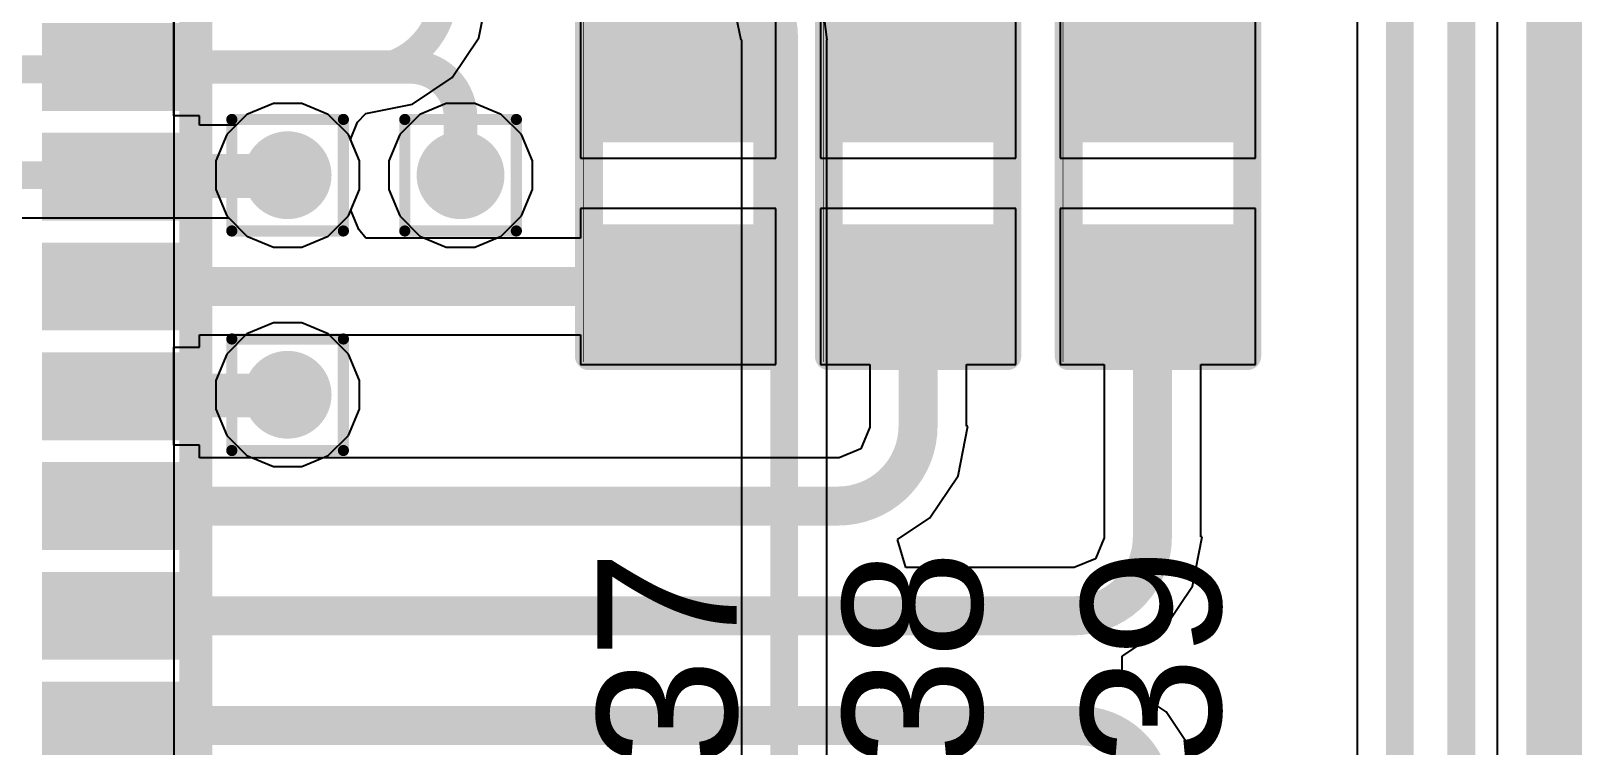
# Model space of a CAD drawing. Header units: inches. Extents: x -12 to 5355, y -7 to 5366.
# Drawn here: x 28.19 to 35.26, y 42.59 to 45.84 of the extents above; entities that cross this region are included whole.
import ezdxf

# ---------------------------------------------------------------- set-up
doc = ezdxf.new("R2010")
doc.units = ezdxf.units.IN
for name, color, linetype in [('Board Outline', 216, 'Continuous'), ('BOTTOM LAYER', 5, 'Continuous'), ('Drill Drawing', 1, 'Continuous'), ('GROUND1', 16, 'Continuous'), ('GROUND2', 156, 'Continuous'), ('POWER', 76, 'Continuous'), ('SIGNAL', 90, 'Continuous'), ('TOP LAYER', 1, 'Continuous'), ('Top Overlay', 2, 'Continuous'), ('Top Paste', 8, 'Continuous'), ('Top Solder', 216, 'Continuous'), ('Via Holes', 16, 'Continuous')]:
    doc.layers.add(name, color=color, linetype=linetype)
doc.styles.add('Arial', font='', dxfattribs={"height": 0.2})
doc.styles.get('Arial').set_extended_font_data('Arial')

# ---------------------------------------------------------------- blocks, each defined once
blk = doc.blocks.new('R___0402_20')
at = {"layer": 'TOP LAYER'}
for points in [[(-0.6985, -0.3175), (-0.6985, 0.3175), (-0.2413, 0.3175), (-0.2413, -0.3175)], [(0.2413, -0.3175), (0.2413, 0.3175), (0.6985, 0.3175), (0.6985, -0.3175)]]:
    blk.add_hatch(color=1, dxfattribs=at).paths.add_polyline_path(points)
at = {"layer": 'Top Paste'}
for points in [[(-0.6985, -0.3175), (-0.6985, 0.3175), (-0.2413, 0.3175), (-0.2413, -0.3175)], [(0.2413, -0.3175), (0.2413, 0.3175), (0.6985, 0.3175), (0.6985, -0.3175)]]:
    blk.add_hatch(color=8, dxfattribs=at).paths.add_polyline_path(points)
at = {"layer": 'Top Solder'}
for points in [[(-0.7535, -0.3725), (-0.7535, 0.3725), (-0.1863, 0.3725), (-0.1863, -0.3725)], [(0.1863, -0.3725), (0.1863, 0.3725), (0.7535, 0.3725), (0.7535, -0.3725)]]:
    blk.add_hatch(color=216, dxfattribs=at).paths.add_polyline_path(points)
at = {"layer": 'Top Overlay'}
for points in [[(0.7874, 0.4064, 0.127, 0.127, 0), (-0.7874, 0.4064, 0.127, 0.127, 0)], [(-0.7874, -0.4064, 0.127, 0.127, 0), (-0.7874, 0.4064, 0.127, 0.127, 0)], [(0.7874, -0.4064, 0.127, 0.127, 0), (0.7874, 0.4064, 0.127, 0.127, 0)], [(0.7874, -0.4064, 0.127, 0.127, 0), (-0.7874, -0.4064, 0.127, 0.127, 0)], [(0.8128, -0.4318, 0.00323, 0.00323, 0), (-0.8128, -0.4318, 0.00323, 0.00323, 0)]]:
    blk.add_lwpolyline(points, format="xyseb", dxfattribs=at)
for points in [[(-0.8191, 0.4064, 0.0635, 0.0635, 1), (-0.7556, 0.4064, 0.0635, 0.0635, 1)], [(-0.8191, 0.4064, 0.0635, 0.0635, 1), (-0.7556, 0.4064, 0.0635, 0.0635, 1)], [(0.7556, 0.4064, 0.0635, 0.0635, 1), (0.8191, 0.4064, 0.0635, 0.0635, 1)], [(0.7556, 0.4064, 0.0635, 0.0635, 1), (0.8191, 0.4064, 0.0635, 0.0635, 1)], [(-0.8191, -0.4064, 0.0635, 0.0635, 1), (-0.7556, -0.4064, 0.0635, 0.0635, 1)], [(-0.8191, -0.4064, 0.0635, 0.0635, 1), (-0.7556, -0.4064, 0.0635, 0.0635, 1)], [(0.7556, -0.4064, 0.0635, 0.0635, 1), (0.8191, -0.4064, 0.0635, 0.0635, 1)], [(0.7556, -0.4064, 0.0635, 0.0635, 1), (0.8191, -0.4064, 0.0635, 0.0635, 1)], [(-0.8136, -0.4318, 0.00161, 0.00161, 1), (-0.812, -0.4318, 0.00161, 0.00161, 1)], [(0.812, -0.4318, 0.00161, 0.00161, 1), (0.8136, -0.4318, 0.00161, 0.00161, 1)]]:
    blk.add_lwpolyline(points, format="xyseb", close=True, dxfattribs=at)
blk = doc.blocks.new('R___0402_21')
at = {"layer": 'TOP LAYER'}
for points in [[(-0.6985, -0.3175), (-0.6985, 0.3175), (-0.2413, 0.3175), (-0.2413, -0.3175)], [(0.2413, -0.3175), (0.2413, 0.3175), (0.6985, 0.3175), (0.6985, -0.3175)]]:
    blk.add_hatch(color=1, dxfattribs=at).paths.add_polyline_path(points)
at = {"layer": 'Top Paste'}
for points in [[(-0.6985, -0.3175), (-0.6985, 0.3175), (-0.2413, 0.3175), (-0.2413, -0.3175)], [(0.2413, -0.3175), (0.2413, 0.3175), (0.6985, 0.3175), (0.6985, -0.3175)]]:
    blk.add_hatch(color=8, dxfattribs=at).paths.add_polyline_path(points)
at = {"layer": 'Top Solder'}
for points in [[(-0.7535, -0.3725), (-0.7535, 0.3725), (-0.1863, 0.3725), (-0.1863, -0.3725)], [(0.1863, -0.3725), (0.1863, 0.3725), (0.7535, 0.3725), (0.7535, -0.3725)]]:
    blk.add_hatch(color=216, dxfattribs=at).paths.add_polyline_path(points)
at = {"layer": 'Top Overlay'}
for points in [[(0.7874, 0.4064, 0.127, 0.127, 0), (-0.7874, 0.4064, 0.127, 0.127, 0)], [(-0.7874, -0.4064, 0.127, 0.127, 0), (-0.7874, 0.4064, 0.127, 0.127, 0)], [(0.7874, -0.4064, 0.127, 0.127, 0), (0.7874, 0.4064, 0.127, 0.127, 0)], [(0.7874, -0.4064, 0.127, 0.127, 0), (-0.7874, -0.4064, 0.127, 0.127, 0)], [(0.8128, -0.4318, 0.00323, 0.00323, 0), (-0.8128, -0.4318, 0.00323, 0.00323, 0)]]:
    blk.add_lwpolyline(points, format="xyseb", dxfattribs=at)
for points in [[(-0.8191, 0.4064, 0.0635, 0.0635, 1), (-0.7556, 0.4064, 0.0635, 0.0635, 1)], [(-0.8191, 0.4064, 0.0635, 0.0635, 1), (-0.7556, 0.4064, 0.0635, 0.0635, 1)], [(0.7556, 0.4064, 0.0635, 0.0635, 1), (0.8191, 0.4064, 0.0635, 0.0635, 1)], [(0.7556, 0.4064, 0.0635, 0.0635, 1), (0.8191, 0.4064, 0.0635, 0.0635, 1)], [(-0.8191, -0.4064, 0.0635, 0.0635, 1), (-0.7556, -0.4064, 0.0635, 0.0635, 1)], [(-0.8191, -0.4064, 0.0635, 0.0635, 1), (-0.7556, -0.4064, 0.0635, 0.0635, 1)], [(0.7556, -0.4064, 0.0635, 0.0635, 1), (0.8191, -0.4064, 0.0635, 0.0635, 1)], [(0.7556, -0.4064, 0.0635, 0.0635, 1), (0.8191, -0.4064, 0.0635, 0.0635, 1)], [(-0.8136, -0.4318, 0.00161, 0.00161, 1), (-0.812, -0.4318, 0.00161, 0.00161, 1)], [(0.812, -0.4318, 0.00161, 0.00161, 1), (0.8136, -0.4318, 0.00161, 0.00161, 1)]]:
    blk.add_lwpolyline(points, format="xyseb", close=True, dxfattribs=at)
blk = doc.blocks.new('R___0402_22')
at = {"layer": 'TOP LAYER'}
for points in [[(-0.6985, -0.3175), (-0.6985, 0.3175), (-0.2413, 0.3175), (-0.2413, -0.3175)], [(0.2413, -0.3175), (0.2413, 0.3175), (0.6985, 0.3175), (0.6985, -0.3175)]]:
    blk.add_hatch(color=1, dxfattribs=at).paths.add_polyline_path(points)
at = {"layer": 'Top Paste'}
for points in [[(-0.6985, -0.3175), (-0.6985, 0.3175), (-0.2413, 0.3175), (-0.2413, -0.3175)], [(0.2413, -0.3175), (0.2413, 0.3175), (0.6985, 0.3175), (0.6985, -0.3175)]]:
    blk.add_hatch(color=8, dxfattribs=at).paths.add_polyline_path(points)
at = {"layer": 'Top Solder'}
for points in [[(-0.7535, -0.3725), (-0.7535, 0.3725), (-0.1863, 0.3725), (-0.1863, -0.3725)], [(0.1863, -0.3725), (0.1863, 0.3725), (0.7535, 0.3725), (0.7535, -0.3725)]]:
    blk.add_hatch(color=216, dxfattribs=at).paths.add_polyline_path(points)
at = {"layer": 'Top Overlay'}
for points in [[(-0.7874, -0.4064, 0.127, 0.127, 0), (-0.7874, 0.4064, 0.127, 0.127, 0)], [(0.7874, 0.4064, 0.127, 0.127, 0), (-0.7874, 0.4064, 0.127, 0.127, 0)], [(0.7874, -0.4064, 0.127, 0.127, 0), (0.7874, 0.4064, 0.127, 0.127, 0)], [(0.7874, -0.4064, 0.127, 0.127, 0), (-0.7874, -0.4064, 0.127, 0.127, 0)], [(0.8128, -0.4318, 0.00323, 0.00323, 0), (-0.8128, -0.4318, 0.00323, 0.00323, 0)]]:
    blk.add_lwpolyline(points, format="xyseb", dxfattribs=at)
for points in [[(-0.8191, 0.4064, 0.0635, 0.0635, 1), (-0.7556, 0.4064, 0.0635, 0.0635, 1)], [(-0.8191, 0.4064, 0.0635, 0.0635, 1), (-0.7556, 0.4064, 0.0635, 0.0635, 1)], [(0.7556, 0.4064, 0.0635, 0.0635, 1), (0.8191, 0.4064, 0.0635, 0.0635, 1)], [(0.7556, 0.4064, 0.0635, 0.0635, 1), (0.8191, 0.4064, 0.0635, 0.0635, 1)], [(-0.8191, -0.4064, 0.0635, 0.0635, 1), (-0.7556, -0.4064, 0.0635, 0.0635, 1)], [(-0.8191, -0.4064, 0.0635, 0.0635, 1), (-0.7556, -0.4064, 0.0635, 0.0635, 1)], [(0.7556, -0.4064, 0.0635, 0.0635, 1), (0.8191, -0.4064, 0.0635, 0.0635, 1)], [(0.7556, -0.4064, 0.0635, 0.0635, 1), (0.8191, -0.4064, 0.0635, 0.0635, 1)], [(-0.8136, -0.4318, 0.00161, 0.00161, 1), (-0.812, -0.4318, 0.00161, 0.00161, 1)], [(0.812, -0.4318, 0.00161, 0.00161, 1), (0.8136, -0.4318, 0.00161, 0.00161, 1)]]:
    blk.add_lwpolyline(points, format="xyseb", close=True, dxfattribs=at)
blk = doc.blocks.new('LGA50P1600X1050X104_161N_85')
at = {"layer": 'TOP LAYER'}
for points in [[(0.6, -4.85), (0.9, -4.85), (0.9, -5.39), (0.6, -5.39)], [(1.1, -4.85), (1.4, -4.85), (1.4, -5.39), (1.1, -5.39)], [(1.6, -4.85), (1.9, -4.85), (1.9, -5.39), (1.6, -5.39)], [(2.1, -4.85), (2.4, -4.85), (2.4, -5.39), (2.1, -5.39)], [(2.6, -4.85), (2.9, -4.85), (2.9, -5.39), (2.6, -5.39)], [(3.1, -4.85), (3.4, -4.85), (3.4, -5.39), (3.1, -5.39)], [(3.6, -4.85), (3.9, -4.85), (3.9, -5.39), (3.6, -5.39)]]:
    blk.add_hatch(color=1, dxfattribs=at).paths.add_polyline_path(points)
at = {"layer": 'Top Paste'}
for points in [[(0.6, -4.85), (0.9, -4.85), (0.9, -5.39), (0.6, -5.39)], [(1.1, -4.85), (1.4, -4.85), (1.4, -5.39), (1.1, -5.39)], [(1.6, -4.85), (1.9, -4.85), (1.9, -5.39), (1.6, -5.39)], [(2.1, -4.85), (2.4, -4.85), (2.4, -5.39), (2.1, -5.39)], [(2.6, -4.85), (2.9, -4.85), (2.9, -5.39), (2.6, -5.39)], [(3.1, -4.85), (3.4, -4.85), (3.4, -5.39), (3.1, -5.39)], [(3.6, -4.85), (3.9, -4.85), (3.9, -5.39), (3.6, -5.39)]]:
    blk.add_hatch(color=8, dxfattribs=at).paths.add_polyline_path(points)
at = {"layer": 'Top Solder'}
for points in [[(0.55, -4.8), (0.95, -4.8), (0.95, -5.44), (0.55, -5.44)], [(1.05, -4.8), (1.45, -4.8), (1.45, -5.44), (1.05, -5.44)], [(1.55, -4.8), (1.95, -4.8), (1.95, -5.44), (1.55, -5.44)], [(2.05, -4.8), (2.45, -4.8), (2.45, -5.44), (2.05, -5.44)], [(2.55, -4.8), (2.95, -4.8), (2.95, -5.44), (2.55, -5.44)], [(3.05, -4.8), (3.45, -4.8), (3.45, -5.44), (3.05, -5.44)], [(3.55, -4.8), (3.95, -4.8), (3.95, -5.44), (3.55, -5.44)]]:
    blk.add_hatch(color=216, dxfattribs=at).paths.add_polyline_path(points)
at = {"layer": 'TOP LAYER'}
blk.add_line((8.15, -5.4), (-8.15, -5.4), dxfattribs=at)
at = {"layer": 'Top Overlay'}
blk.add_lwpolyline([(-8.25, -5.5, 0.15, 0.15, 0), (8.25, -5.5, 0.15, 0.15, 0)], format="xyseb", dxfattribs=at)

msp = doc.modelspace()

# ---------------------------------------------------------------- hatches: boundary and pattern name
at = {"layer": 'BOTTOM LAYER'}
h = msp.add_hatch(color=5, dxfattribs=at)
edge = h.paths.add_edge_path()
edge.add_arc((29.3624, 45.1866), 0.2, 0, 360)
h = msp.add_hatch(color=5, dxfattribs=at)
edge = h.paths.add_edge_path()
edge.add_arc((30.1498, 45.1866), 0.2, 0, 360)
h = msp.add_hatch(color=5, dxfattribs=at)
edge = h.paths.add_edge_path()
edge.add_arc((29.3624, 44.1866), 0.2, 0, 360)
at = {"layer": 'GROUND1'}
h = msp.add_hatch(color=16, dxfattribs=at)
edge = h.paths.add_edge_path()
edge.add_arc((29.3624, 45.1866), 0.2, 0, 360)
h = msp.add_hatch(color=16, dxfattribs=at)
edge = h.paths.add_edge_path()
edge.add_arc((30.1498, 45.1866), 0.2, 0, 360)
h = msp.add_hatch(color=16, dxfattribs=at)
edge = h.paths.add_edge_path()
edge.add_arc((29.3624, 44.1866), 0.2, 0, 360)
at = {"layer": 'GROUND2'}
h = msp.add_hatch(color=156, dxfattribs=at)
edge = h.paths.add_edge_path()
edge.add_arc((29.3624, 45.1866), 0.2, 0, 360)
h = msp.add_hatch(color=156, dxfattribs=at)
edge = h.paths.add_edge_path()
edge.add_arc((30.1498, 45.1866), 0.2, 0, 360)
h = msp.add_hatch(color=156, dxfattribs=at)
edge = h.paths.add_edge_path()
edge.add_arc((29.3624, 44.1866), 0.2, 0, 360)
at = {"layer": 'POWER'}
h = msp.add_hatch(color=76, dxfattribs=at)
edge = h.paths.add_edge_path()
edge.add_arc((29.3624, 45.1866), 0.2, 0, 360)
h = msp.add_hatch(color=76, dxfattribs=at)
edge = h.paths.add_edge_path()
edge.add_arc((30.1498, 45.1866), 0.2, 0, 360)
h = msp.add_hatch(color=76, dxfattribs=at)
edge = h.paths.add_edge_path()
edge.add_arc((29.3624, 44.1866), 0.2, 0, 360)
at = {"layer": 'SIGNAL'}
h = msp.add_hatch(color=90, dxfattribs=at)
edge = h.paths.add_edge_path()
edge.add_arc((29.3624, 45.1866), 0.2, 0, 360)
h = msp.add_hatch(color=90, dxfattribs=at)
edge = h.paths.add_edge_path()
edge.add_arc((30.1498, 45.1866), 0.2, 0, 360)
h = msp.add_hatch(color=90, dxfattribs=at)
edge = h.paths.add_edge_path()
edge.add_arc((29.3624, 44.1866), 0.2, 0, 360)
at = {"layer": 'TOP LAYER'}
for points in [[(28.2942, 45.8298), (28.2942, 45.5298), (28.904, 45.5298), (28.904, 45.8298)], [(28.2942, 44.3298), (28.2942, 44.0298), (28.904, 44.0298), (28.904, 44.3298)]]:
    msp.add_hatch(color=1, dxfattribs=at).paths.add_polyline_path(points)
h = msp.add_hatch(color=1, dxfattribs=at)
edge = h.paths.add_edge_path()
edge.add_arc((29.3624, 45.1866), 0.2, 0, 360)
h = msp.add_hatch(color=1, dxfattribs=at)
edge = h.paths.add_edge_path()
edge.add_arc((30.1498, 45.1866), 0.2, 0, 360)
h = msp.add_hatch(color=1, dxfattribs=at)
edge = h.paths.add_edge_path()
edge.add_arc((29.3624, 44.1866), 0.2, 0, 360)
at = {"layer": 'Via Holes'}
h = msp.add_hatch(color=7, dxfattribs=at)
edge = h.paths.add_edge_path()
edge.add_arc((29.3624, 45.1866), 0.1, 0, 360)
h = msp.add_hatch(color=7, dxfattribs=at)
edge = h.paths.add_edge_path()
edge.add_arc((30.1498, 45.1866), 0.1, 0, 360)
h = msp.add_hatch(color=7, dxfattribs=at)
edge = h.paths.add_edge_path()
edge.add_arc((29.3624, 44.1866), 0.1, 0, 360)

# ---------------------------------------------------------------- linework, layer by layer
at = {"layer": 'Board Outline'}
msp.add_lwpolyline([(35.1282, 75.0062, 0.254, 0.254, 0), (35.1282, 0, 0.254, 0.254, 0)], format="xyseb", dxfattribs=at)
at = {"layer": 'BOTTOM LAYER'}
for p, q in [((34.8692, 51.6138), (34.8692, 0.259)), ((29.2974, 45.5136), (29.1772, 45.4638)), ((29.4274, 45.5136), (29.2974, 45.5136)), ((29.5476, 45.4638), (29.4274, 45.5136)), ((29.1772, 45.4638), (29.0852, 45.3718)), ((29.6396, 45.3718), (29.5476, 45.4638)), ((29.0852, 45.3718), (29.0354, 45.2516)), ((29.6894, 45.2516), (29.6396, 45.3718)), ((29.0354, 45.2516), (29.0354, 45.1216)), ((29.6894, 45.1216), (29.6894, 45.2516)), ((29.0354, 45.1216), (29.0852, 45.0014)), ((29.6396, 45.0014), (29.6894, 45.1216)), ((29.0852, 45.0014), (29.1772, 44.9094)), ((29.5476, 44.9094), (29.6396, 45.0014)), ((29.1772, 44.9094), (29.2974, 44.8596)), ((29.4274, 44.8596), (29.5476, 44.9094)), ((29.2974, 44.8596), (29.4274, 44.8596))]:
    msp.add_line(p, q, dxfattribs=at)
at = {"layer": 'Drill Drawing'}
for points in [[(29.1084, 45.4406, 0.0508, 0.0508, 0), (29.6164, 45.4406, 0.0508, 0.0508, 0)], [(29.1084, 44.9326, 0.0508, 0.0508, 0), (29.1084, 45.4406, 0.0508, 0.0508, 0)], [(29.6164, 44.9326, 0.0508, 0.0508, 0), (29.6164, 45.4406, 0.0508, 0.0508, 0)], [(29.8958, 45.4406, 0.0508, 0.0508, 0), (30.4038, 45.4406, 0.0508, 0.0508, 0)], [(29.8958, 44.9326, 0.0508, 0.0508, 0), (29.8958, 45.4406, 0.0508, 0.0508, 0)], [(30.4038, 44.9326, 0.0508, 0.0508, 0), (30.4038, 45.4406, 0.0508, 0.0508, 0)], [(29.1084, 44.9326, 0.0508, 0.0508, 0), (29.6164, 44.9326, 0.0508, 0.0508, 0)], [(29.8958, 44.9326, 0.0508, 0.0508, 0), (30.4038, 44.9326, 0.0508, 0.0508, 0)], [(29.1084, 44.4406, 0.0508, 0.0508, 0), (29.6164, 44.4406, 0.0508, 0.0508, 0)], [(29.1084, 43.9326, 0.0508, 0.0508, 0), (29.1084, 44.4406, 0.0508, 0.0508, 0)], [(29.6164, 43.9326, 0.0508, 0.0508, 0), (29.6164, 44.4406, 0.0508, 0.0508, 0)], [(29.1084, 43.9326, 0.0508, 0.0508, 0), (29.6164, 43.9326, 0.0508, 0.0508, 0)]]:
    msp.add_lwpolyline(points, format="xyseb", dxfattribs=at)
for points in [[(29.0957, 45.4406, 0.0254, 0.0254, 1), (29.1211, 45.4406, 0.0254, 0.0254, 1)], [(29.0957, 45.4406, 0.0254, 0.0254, 1), (29.1211, 45.4406, 0.0254, 0.0254, 1)], [(29.6037, 45.4406, 0.0254, 0.0254, 1), (29.6291, 45.4406, 0.0254, 0.0254, 1)], [(29.6037, 45.4406, 0.0254, 0.0254, 1), (29.6291, 45.4406, 0.0254, 0.0254, 1)], [(29.8831, 45.4406, 0.0254, 0.0254, 1), (29.9085, 45.4406, 0.0254, 0.0254, 1)], [(29.8831, 45.4406, 0.0254, 0.0254, 1), (29.9085, 45.4406, 0.0254, 0.0254, 1)], [(30.3911, 45.4406, 0.0254, 0.0254, 1), (30.4165, 45.4406, 0.0254, 0.0254, 1)], [(30.3911, 45.4406, 0.0254, 0.0254, 1), (30.4165, 45.4406, 0.0254, 0.0254, 1)], [(29.0957, 44.9326, 0.0254, 0.0254, 1), (29.1211, 44.9326, 0.0254, 0.0254, 1)], [(29.0957, 44.9326, 0.0254, 0.0254, 1), (29.1211, 44.9326, 0.0254, 0.0254, 1)], [(29.6037, 44.9326, 0.0254, 0.0254, 1), (29.6291, 44.9326, 0.0254, 0.0254, 1)], [(29.6037, 44.9326, 0.0254, 0.0254, 1), (29.6291, 44.9326, 0.0254, 0.0254, 1)], [(29.8831, 44.9326, 0.0254, 0.0254, 1), (29.9085, 44.9326, 0.0254, 0.0254, 1)], [(29.8831, 44.9326, 0.0254, 0.0254, 1), (29.9085, 44.9326, 0.0254, 0.0254, 1)], [(30.3911, 44.9326, 0.0254, 0.0254, 1), (30.4165, 44.9326, 0.0254, 0.0254, 1)], [(30.3911, 44.9326, 0.0254, 0.0254, 1), (30.4165, 44.9326, 0.0254, 0.0254, 1)], [(29.0957, 44.4406, 0.0254, 0.0254, 1), (29.1211, 44.4406, 0.0254, 0.0254, 1)], [(29.0957, 44.4406, 0.0254, 0.0254, 1), (29.1211, 44.4406, 0.0254, 0.0254, 1)], [(29.6037, 44.4406, 0.0254, 0.0254, 1), (29.6291, 44.4406, 0.0254, 0.0254, 1)], [(29.6037, 44.4406, 0.0254, 0.0254, 1), (29.6291, 44.4406, 0.0254, 0.0254, 1)], [(29.0957, 43.9326, 0.0254, 0.0254, 1), (29.1211, 43.9326, 0.0254, 0.0254, 1)], [(29.0957, 43.9326, 0.0254, 0.0254, 1), (29.1211, 43.9326, 0.0254, 0.0254, 1)], [(29.6037, 43.9326, 0.0254, 0.0254, 1), (29.6291, 43.9326, 0.0254, 0.0254, 1)], [(29.6037, 43.9326, 0.0254, 0.0254, 1), (29.6291, 43.9326, 0.0254, 0.0254, 1)]]:
    msp.add_lwpolyline(points, format="xyseb", close=True, dxfattribs=at)
at = {"layer": 'GROUND1'}
for p, q in [((34.8692, 51.6138), (34.8692, 0.259)), ((29.2974, 45.5136), (29.1772, 45.4638)), ((29.4274, 45.5136), (29.2974, 45.5136)), ((29.5476, 45.4638), (29.4274, 45.5136)), ((29.1772, 45.4638), (29.0852, 45.3718)), ((29.6396, 45.3718), (29.5476, 45.4638)), ((29.0852, 45.3718), (29.0354, 45.2516)), ((29.6894, 45.2516), (29.6396, 45.3718)), ((29.0354, 45.2516), (29.0354, 45.1216)), ((29.6894, 45.1216), (29.6894, 45.2516)), ((29.0354, 45.1216), (29.0852, 45.0014)), ((29.6396, 45.0014), (29.6894, 45.1216)), ((29.0852, 45.0014), (29.1772, 44.9094)), ((29.5476, 44.9094), (29.6396, 45.0014)), ((29.1772, 44.9094), (29.2974, 44.8596)), ((29.4274, 44.8596), (29.5476, 44.9094)), ((29.2974, 44.8596), (29.4274, 44.8596))]:
    msp.add_line(p, q, dxfattribs=at)
at = {"layer": 'GROUND2'}
for p, q in [((34.8692, 51.6189), (34.8692, 0.259)), ((29.2974, 45.5136), (29.1772, 45.4638)), ((29.4274, 45.5136), (29.2974, 45.5136)), ((29.5476, 45.4638), (29.4274, 45.5136)), ((29.1772, 45.4638), (29.0852, 45.3718)), ((29.6396, 45.3718), (29.5476, 45.4638)), ((29.0852, 45.3718), (29.0354, 45.2516)), ((29.6894, 45.2516), (29.6396, 45.3718)), ((29.0354, 45.2516), (29.0354, 45.1216)), ((29.6894, 45.1216), (29.6894, 45.2516)), ((29.0354, 45.1216), (29.0852, 45.0014)), ((29.6396, 45.0014), (29.6894, 45.1216)), ((29.0852, 45.0014), (29.1772, 44.9094)), ((29.5476, 44.9094), (29.6396, 45.0014)), ((29.1772, 44.9094), (29.2974, 44.8596)), ((29.4274, 44.8596), (29.5476, 44.9094)), ((29.2974, 44.8596), (29.4274, 44.8596))]:
    msp.add_line(p, q, dxfattribs=at)
at = {"layer": 'POWER'}
for p, q in [((34.8692, 46.9825), (34.8692, 0.259)), ((29.2974, 45.5136), (29.1772, 45.4638)), ((29.4274, 45.5136), (29.2974, 45.5136)), ((29.5476, 45.4638), (29.4274, 45.5136)), ((30.0848, 45.5136), (29.9646, 45.4638)), ((30.2148, 45.5136), (30.0848, 45.5136)), ((30.335, 45.4638), (30.2148, 45.5136)), ((29.1772, 45.4638), (29.0852, 45.3718)), ((29.6396, 45.3718), (29.5476, 45.4638)), ((29.9646, 45.4638), (29.8726, 45.3718)), ((30.427, 45.3718), (30.335, 45.4638)), ((29.0852, 45.3718), (29.0354, 45.2516)), ((29.6894, 45.2516), (29.6396, 45.3718)), ((29.8726, 45.3718), (29.8228, 45.2516)), ((30.4768, 45.2516), (30.427, 45.3718)), ((29.0354, 45.2516), (29.0354, 45.1216)), ((29.6894, 45.1216), (29.6894, 45.2516)), ((29.8228, 45.2516), (29.8228, 45.1216)), ((30.4768, 45.1216), (30.4768, 45.2516)), ((29.0354, 45.1216), (29.0852, 45.0014)), ((29.6396, 45.0014), (29.6894, 45.1216)), ((29.8228, 45.1216), (29.8726, 45.0014)), ((30.427, 45.0014), (30.4768, 45.1216)), ((29.0852, 45.0014), (29.1772, 44.9094)), ((29.5476, 44.9094), (29.6396, 45.0014)), ((29.8726, 45.0014), (29.9646, 44.9094)), ((30.335, 44.9094), (30.427, 45.0014)), ((29.1772, 44.9094), (29.2974, 44.8596)), ((29.4274, 44.8596), (29.5476, 44.9094)), ((29.9646, 44.9094), (30.0848, 44.8596)), ((30.2148, 44.8596), (30.335, 44.9094)), ((29.2974, 44.8596), (29.4274, 44.8596)), ((30.0848, 44.8596), (30.2148, 44.8596)), ((29.2974, 44.5136), (29.1772, 44.4638)), ((29.4274, 44.5136), (29.2974, 44.5136)), ((29.5476, 44.4638), (29.4274, 44.5136)), ((29.1772, 44.4638), (29.0852, 44.3718)), ((29.6396, 44.3718), (29.5476, 44.4638)), ((29.0852, 44.3718), (29.0354, 44.2516)), ((29.6894, 44.2516), (29.6396, 44.3718)), ((29.0354, 44.2516), (29.0354, 44.1216)), ((29.6894, 44.1216), (29.6894, 44.2516)), ((29.0354, 44.1216), (29.0852, 44.0014)), ((29.6396, 44.0014), (29.6894, 44.1216)), ((29.0852, 44.0014), (29.1772, 43.9094)), ((29.5476, 43.9094), (29.6396, 44.0014)), ((29.1772, 43.9094), (29.2974, 43.8596)), ((29.2974, 43.8596), (29.4274, 43.8596)), ((29.4274, 43.8596), (29.5476, 43.9094))]:
    msp.add_line(p, q, dxfattribs=at)
at = {"layer": 'SIGNAL'}
for p, q in [((30.2324, 45.8117), (30.2748, 46.0248)), ((31.8193, 45.8038), (31.7962, 45.9795)), ((34.2319, 45.9804), (34.2319, 39.7617)), ((31.4036, 45.9128), (31.4253, 45.8038)), ((30.1117, 45.6311), (30.2324, 45.8117)), ((31.4253, 45.8038), (31.4288, 45.8038)), ((31.4288, 45.8038), (31.4288, 39.8987)), ((31.8172, 39.809), (31.8172, 45.8038)), ((31.8172, 45.8038), (31.8193, 45.8038)), ((29.9311, 45.5104), (30.1117, 45.6311)), ((29.718, 45.468), (29.9311, 45.5104)), ((29.6487, 45.35), (29.6807, 45.4284)), ((29.6807, 45.4284), (29.718, 45.468)), ((29.6894, 45.2516), (29.6487, 45.35)), ((29.6894, 45.1216), (29.6894, 45.2516)), ((29.6396, 45.0014), (29.6894, 45.1216)), ((27.3558, 44.9924), (29.0942, 44.9924)), ((29.0942, 44.9924), (29.1772, 44.9094)), ((29.5476, 44.9094), (29.6396, 45.0014)), ((29.1772, 44.9094), (29.2974, 44.8596)), ((29.4274, 44.8596), (29.5476, 44.9094)), ((29.2974, 44.8596), (29.4274, 44.8596))]:
    msp.add_line(p, q, dxfattribs=at)
for points in [[(34.7055, 6.3535, 0.127, 0.127, 0), (34.7055, 46.4721, 0.127, 0.127, 0)], [(31.1404, 46.2864, 0.127, 0.127, -0.414214), (31.623, 45.8038, 0.127, 0.127, 0)], [(30.0736, 46.0248, 0.127, 0.127, -0.414214), (29.718, 45.6692, 0.127, 0.127, 0)], [(34.4261, 6.5657, 0.127, 0.127, 0), (34.4261, 45.9804, 0.127, 0.127, 0)], [(31.623, 38.8721, 0.127, 0.127, 0), (31.623, 45.8038, 0.127, 0.127, 0)], [(26.8986, 45.6692, 0.127, 0.127, 0), (29.718, 45.6692, 0.127, 0.127, 0)], [(27.3558, 45.1866, 0.127, 0.127, 0), (29.3624, 45.1866, 0.127, 0.127, 0)]]:
    msp.add_lwpolyline(points, format="xyseb", dxfattribs=at)
for points in [[(31.5912, 45.8038, 0.0635, 0.0635, 1), (31.6547, 45.8038, 0.0635, 0.0635, 1)], [(31.5912, 45.8038, 0.0635, 0.0635, 1), (31.6547, 45.8038, 0.0635, 0.0635, 1)], [(29.6863, 45.6692, 0.0635, 0.0635, 1), (29.7497, 45.6692, 0.0635, 0.0635, 1)], [(29.6863, 45.6692, 0.0635, 0.0635, 1), (29.7497, 45.6692, 0.0635, 0.0635, 1)], [(29.3306, 45.1866, 0.0635, 0.0635, 1), (29.3941, 45.1866, 0.0635, 0.0635, 1)]]:
    msp.add_lwpolyline(points, format="xyseb", close=True, dxfattribs=at)
at = {"layer": 'TOP LAYER'}
for p, q in [((34.8692, 51.6138), (34.8692, 0.259)), ((30.6959, 45.9752), (30.6959, 45.264)), ((31.5849, 45.264), (31.5849, 45.9752)), ((31.7881, 45.9752), (31.7881, 45.264)), ((32.6771, 45.264), (32.6771, 45.9752)), ((32.8803, 45.9752), (32.8803, 45.264)), ((33.7693, 45.264), (33.7693, 45.9752)), ((28.8442, 45.4568), (28.8442, 45.9028)), ((29.2974, 45.5136), (29.1772, 45.4638)), ((29.4274, 45.5136), (29.2974, 45.5136)), ((29.5476, 45.4638), (29.4274, 45.5136)), ((28.9612, 45.4568), (28.8442, 45.4568)), ((28.9612, 45.4146), (28.9612, 45.4568)), ((29.128, 45.4146), (28.9612, 45.4146)), ((29.1772, 45.4638), (29.128, 45.4146)), ((29.6396, 45.3718), (29.5476, 45.4638)), ((29.6894, 45.2516), (29.6396, 45.3718)), ((30.6959, 45.264), (31.5849, 45.264)), ((31.7881, 45.264), (32.6771, 45.264)), ((32.8803, 45.264), (33.7693, 45.264)), ((29.6894, 45.1216), (29.6894, 45.2516)), ((29.6502, 45.0269), (29.6894, 45.1216)), ((29.6873, 44.9394), (29.6502, 45.0269)), ((31.5849, 45.0354), (30.6959, 45.0354)), ((30.6959, 45.0354), (30.6959, 44.8999)), ((31.5849, 44.3242), (31.5849, 45.0354)), ((32.6771, 45.0354), (31.7881, 45.0354)), ((31.7881, 45.0354), (31.7881, 44.3242)), ((32.6771, 44.3242), (32.6771, 45.0354)), ((33.7693, 45.0354), (32.8803, 45.0354)), ((32.8803, 45.0354), (32.8803, 44.3242)), ((33.7693, 44.3242), (33.7693, 45.0354)), ((29.7178, 44.8999), (29.6873, 44.9394)), ((30.6959, 44.8999), (29.7178, 44.8999)), ((28.9612, 44.4028), (28.9612, 44.4596)), ((28.9612, 44.4596), (30.6959, 44.4596)), ((30.6959, 44.4596), (30.6959, 44.3242)), ((28.8442, 43.9568), (28.8442, 44.4028)), ((28.8442, 44.4028), (28.9612, 44.4028)), ((30.6959, 44.3242), (31.5849, 44.3242)), ((31.7881, 44.3242), (32.0125, 44.3242)), ((32.0125, 44.3242), (32.0125, 44.0436)), ((32.4527, 44.0436), (32.4527, 44.3242)), ((32.4527, 44.3242), (32.6771, 44.3242)), ((32.8803, 44.3242), (33.0793, 44.3242)), ((33.0793, 44.3242), (33.0793, 43.5395)), ((33.5195, 43.5395), (33.5195, 44.3242)), ((33.5195, 44.3242), (33.7693, 44.3242)), ((32.0133, 44.0392), (31.9723, 43.9401)), ((32.0125, 44.0436), (32.0133, 44.0392)), ((32.4149, 43.8174), (32.4599, 44.0436)), ((32.4599, 44.0436), (32.4527, 44.0436)), ((28.9612, 43.9568), (28.8442, 43.9568)), ((28.9612, 43.8999), (28.9612, 43.9568)), ((31.9723, 43.9401), (31.8731, 43.899)), ((31.8688, 43.8999), (28.9612, 43.8999)), ((31.8731, 43.899), (31.8688, 43.8999)), ((32.2867, 43.6256), (32.4149, 43.8174)), ((32.139, 43.5269), (32.2867, 43.6256)), ((32.1775, 43.3999), (32.139, 43.5269)), ((33.08, 43.5357), (33.04, 43.4391)), ((33.0793, 43.5395), (33.08, 43.5357)), ((33.4819, 43.3149), (33.5266, 43.5395)), ((33.5266, 43.5395), (33.5195, 43.5395)), ((33.04, 43.4391), (32.9435, 43.3991)), ((32.9397, 43.3999), (32.1775, 43.3999)), ((32.9435, 43.3991), (32.9397, 43.3999)), ((33.3547, 43.1245), (33.4819, 43.3149)), ((33.1643, 42.9973), (33.3547, 43.1245)), ((33.1621, 42.9968), (33.1643, 42.9973)), ((33.1621, 42.8674), (33.1621, 42.9968)), ((33.1801, 42.8638), (33.1621, 42.8674)), ((33.3619, 42.7423), (33.1801, 42.8638)), ((33.4834, 42.5605), (33.3619, 42.7423))]:
    msp.add_line(p, q, dxfattribs=at)
for points in [[(33.3248, 45.6196, 0.254, 0.254, 0), (33.3248, 46.7944, 0.254, 0.254, 0)], [(31.1404, 45.6196, 0.254, 0.254, 0), (31.1404, 46.2864, 0.254, 0.254, 0)], [(32.2326, 45.6196, 0.254, 0.254, 0), (32.2326, 46.2864, 0.254, 0.254, 0)], [(28.5642, 45.6798, 0.1524, 0.1524, 0), (29.921, 45.6798, 0.1524, 0.1524, 0)], [(29.921, 45.6798, 0.1524, 0.1524, -0.414214), (30.1498, 45.451, 0.1524, 0.1524, 0)], [(30.1498, 45.1866, 0.1524, 0.1524, 0), (30.1498, 45.451, 0.1524, 0.1524, 0)], [(28.5642, 45.1798, 0.2, 0.2, 0), (28.5676, 45.1832, 0.2, 0.2, 0)], [(28.5676, 45.1832, 0.2, 0.2, 0), (29.359, 45.1832, 0.2, 0.2, 0)], [(29.359, 45.1832, 0.2, 0.2, 0), (29.3624, 45.1866, 0.2, 0.2, 0)], [(28.5642, 44.6798, 0.1778, 0.1778, 0), (31.1404, 44.6798, 0.1778, 0.1778, 0)], [(32.2326, 44.0436, 0.1778, 0.1778, 0), (32.2326, 44.6798, 0.1778, 0.1778, 0)], [(33.2994, 44.6544, 0.1778, 0.1778, 0), (33.3248, 44.6798, 0.1778, 0.1778, 0)], [(33.2994, 43.5395, 0.1778, 0.1778, 0), (33.2994, 44.6544, 0.1778, 0.1778, 0)], [(28.5676, 44.1832, 0.2, 0.2, 0), (29.359, 44.1832, 0.2, 0.2, 0)], [(32.2326, 44.0436, 0.1778, 0.1778, -0.414214), (31.8688, 43.6798, 0.1778, 0.1778, 0)], [(28.5642, 43.6798, 0.1778, 0.1778, 0), (31.8688, 43.6798, 0.1778, 0.1778, 0)], [(33.2994, 43.5395, 0.1778, 0.1778, -0.414214), (32.9397, 43.1798, 0.1778, 0.1778, 0)], [(28.5642, 43.1798, 0.1778, 0.1778, 0), (32.9397, 43.1798, 0.1778, 0.1778, 0)], [(28.5642, 42.6798, 0.1778, 0.1778, 0), (32.9656, 42.6798, 0.1778, 0.1778, 0)], [(32.9656, 42.6798, 0.1778, 0.1778, -0.414214), (33.2994, 42.346, 0.1778, 0.1778, 0)]]:
    msp.add_lwpolyline(points, format="xyseb", dxfattribs=at)
for points in [[(28.5261, 45.6798, 0.0762, 0.0762, 1), (28.6023, 45.6798, 0.0762, 0.0762, 1)], [(29.8829, 45.6798, 0.0762, 0.0762, 1), (29.9591, 45.6798, 0.0762, 0.0762, 1)], [(29.8829, 45.6798, 0.0762, 0.0762, 1), (29.9591, 45.6798, 0.0762, 0.0762, 1)], [(31.0769, 45.6196, 0.127, 0.127, 1), (31.2039, 45.6196, 0.127, 0.127, 1)], [(32.1691, 45.6196, 0.127, 0.127, 1), (32.2961, 45.6196, 0.127, 0.127, 1)], [(33.2613, 45.6196, 0.127, 0.127, 1), (33.3883, 45.6196, 0.127, 0.127, 1)], [(30.1117, 45.451, 0.0762, 0.0762, 1), (30.1879, 45.451, 0.0762, 0.0762, 1)], [(30.1117, 45.451, 0.0762, 0.0762, 1), (30.1879, 45.451, 0.0762, 0.0762, 1)], [(28.5142, 45.1798, 0.1, 0.1, 1), (28.6142, 45.1798, 0.1, 0.1, 1)], [(28.5176, 45.1832, 0.1, 0.1, 1), (28.6176, 45.1832, 0.1, 0.1, 1)], [(28.5176, 45.1832, 0.1, 0.1, 1), (28.6176, 45.1832, 0.1, 0.1, 1)], [(29.309, 45.1832, 0.1, 0.1, 1), (29.409, 45.1832, 0.1, 0.1, 1)], [(29.309, 45.1832, 0.1, 0.1, 1), (29.409, 45.1832, 0.1, 0.1, 1)], [(29.3124, 45.1866, 0.1, 0.1, 1), (29.4124, 45.1866, 0.1, 0.1, 1)], [(30.1117, 45.1866, 0.0762, 0.0762, 1), (30.1879, 45.1866, 0.0762, 0.0762, 1)], [(28.5197, 44.6798, 0.0889, 0.0889, 1), (28.6086, 44.6798, 0.0889, 0.0889, 1)], [(31.0959, 44.6798, 0.0889, 0.0889, 1), (31.1849, 44.6798, 0.0889, 0.0889, 1)], [(32.1882, 44.6798, 0.0889, 0.0889, 1), (32.2771, 44.6798, 0.0889, 0.0889, 1)], [(33.2803, 44.6798, 0.0889, 0.0889, 1), (33.3693, 44.6798, 0.0889, 0.0889, 1)], [(33.255, 44.6544, 0.0889, 0.0889, 1), (33.3439, 44.6544, 0.0889, 0.0889, 1)], [(33.255, 44.6544, 0.0889, 0.0889, 1), (33.3439, 44.6544, 0.0889, 0.0889, 1)], [(28.5176, 44.1832, 0.1, 0.1, 1), (28.6176, 44.1832, 0.1, 0.1, 1)], [(29.309, 44.1832, 0.1, 0.1, 1), (29.409, 44.1832, 0.1, 0.1, 1)], [(32.1882, 44.0436, 0.0889, 0.0889, 1), (32.2771, 44.0436, 0.0889, 0.0889, 1)], [(32.1882, 44.0436, 0.0889, 0.0889, 1), (32.2771, 44.0436, 0.0889, 0.0889, 1)], [(28.5197, 43.6798, 0.0889, 0.0889, 1), (28.6086, 43.6798, 0.0889, 0.0889, 1)], [(31.8243, 43.6798, 0.0889, 0.0889, 1), (31.9132, 43.6798, 0.0889, 0.0889, 1)], [(31.8243, 43.6798, 0.0889, 0.0889, 1), (31.9132, 43.6798, 0.0889, 0.0889, 1)], [(33.255, 43.5395, 0.0889, 0.0889, 1), (33.3439, 43.5395, 0.0889, 0.0889, 1)], [(33.255, 43.5395, 0.0889, 0.0889, 1), (33.3439, 43.5395, 0.0889, 0.0889, 1)], [(28.5197, 43.1798, 0.0889, 0.0889, 1), (28.6086, 43.1798, 0.0889, 0.0889, 1)], [(32.8952, 43.1798, 0.0889, 0.0889, 1), (32.9841, 43.1798, 0.0889, 0.0889, 1)], [(32.8952, 43.1798, 0.0889, 0.0889, 1), (32.9841, 43.1798, 0.0889, 0.0889, 1)], [(28.5197, 42.6798, 0.0889, 0.0889, 1), (28.6086, 42.6798, 0.0889, 0.0889, 1)], [(32.9212, 42.6798, 0.0889, 0.0889, 1), (33.0101, 42.6798, 0.0889, 0.0889, 1)], [(32.9212, 42.6798, 0.0889, 0.0889, 1), (33.0101, 42.6798, 0.0889, 0.0889, 1)]]:
    msp.add_lwpolyline(points, format="xyseb", close=True, dxfattribs=at)

# ---------------------------------------------------------------- block references
for name, p, rotation in [('LGA50P1600X1050X104_161N_85', (23.4442, 41.9298), 90), ('R___0402_20', (31.1404, 45.1497), 270), ('R___0402_21', (32.2326, 45.1497), 270), ('R___0402_22', (33.3248, 45.1497), 270)]:
    msp.add_blockref(name, p, dxfattribs=dict(rotation=rotation))

# ---------------------------------------------------------------- texts
at = {"layer": 'Top Overlay', "style": 'Arial'}
for s, p in [('R37', (31.407, 41.851)), ('R38', (32.5246, 41.851)), ('R39', (33.6113, 41.8582))]:
    msp.add_text(s, height=0.635, rotation=90, dxfattribs=at).set_placement(p)

doc.saveas('drawing.dxf')
